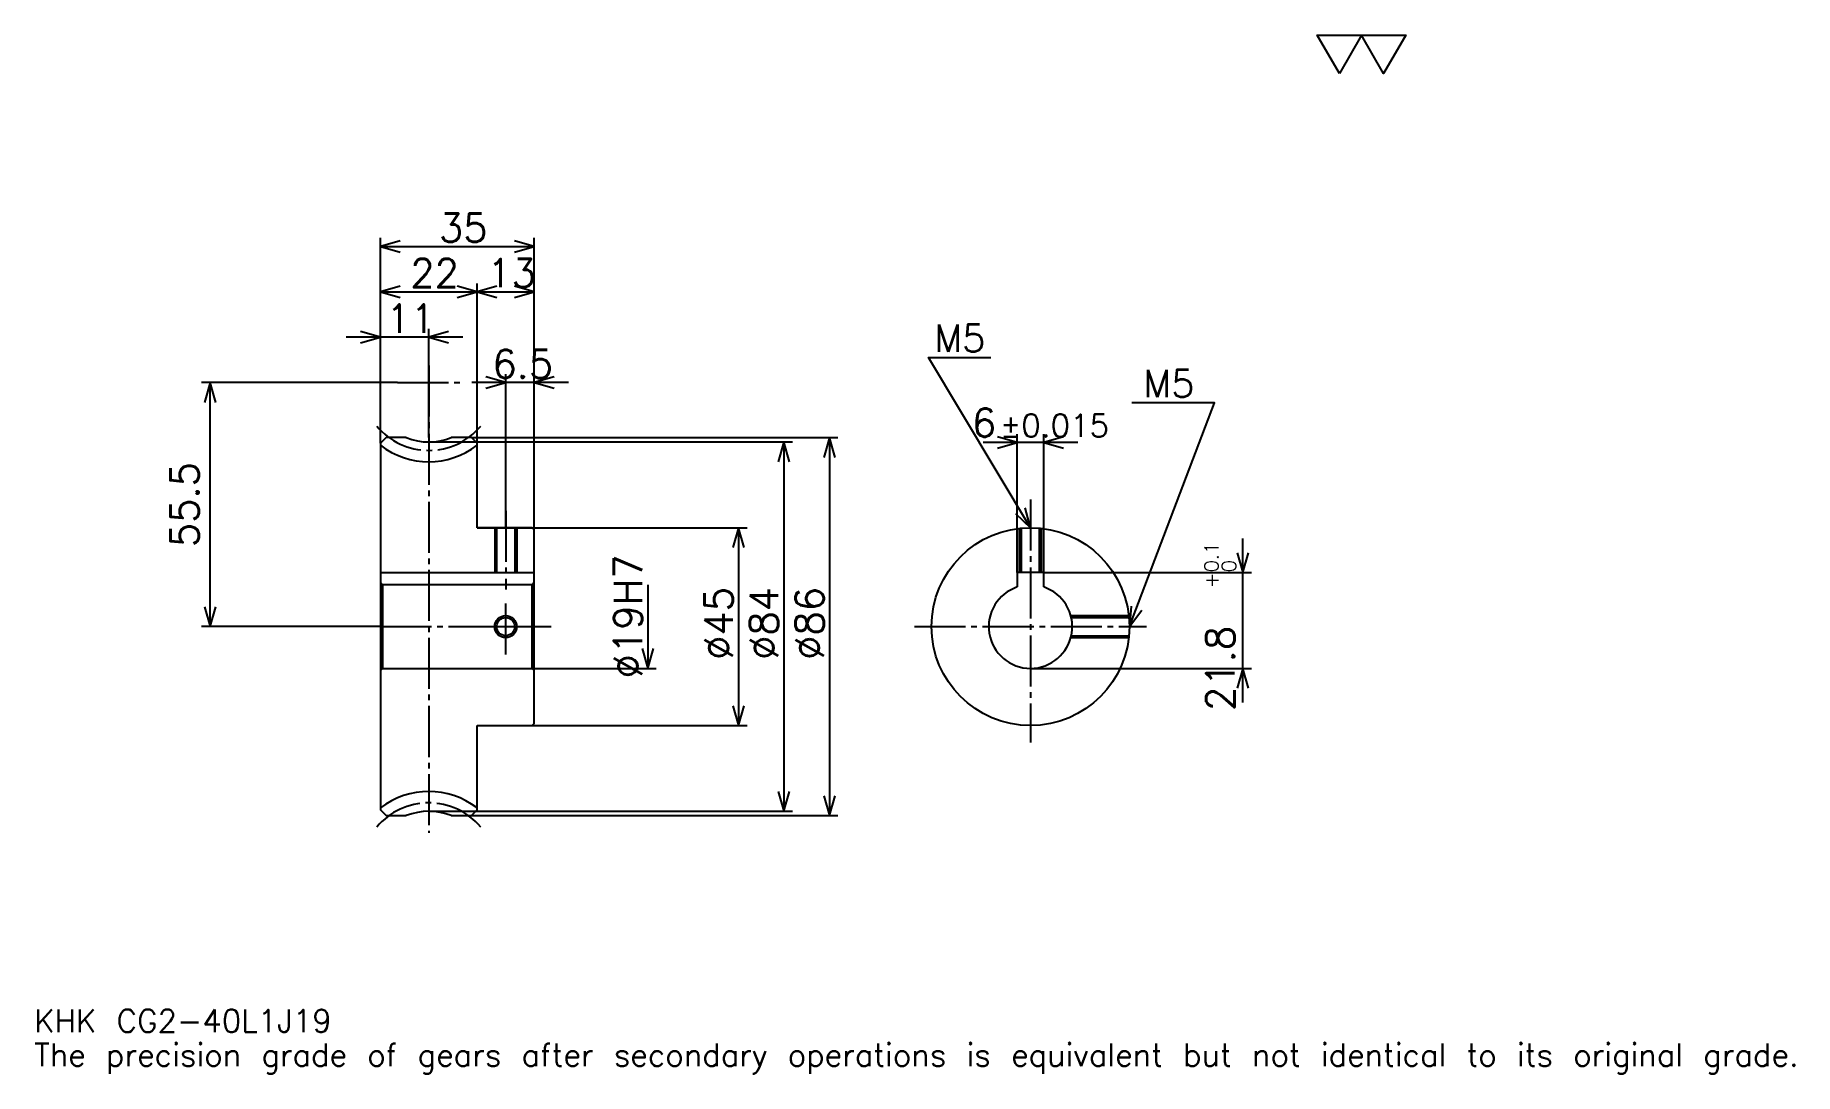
# Model space of a CAD drawing. Extents: x 13 to 413, y 5 to 241.
import ezdxf

# ---------------------------------------------------------------- set-up
doc = ezdxf.new("R2010")
doc.units = 0
doc.linetypes.add('DASHDOT', pattern=[15.483872, 11.612903, -1.290323, 1.290323, -1.290323])
doc.layers.get('0').update_dxf_attribs({"linetype": 'CONTINUOUS'})
doc.layers.add('DASHDOT', color=6, linetype='DASHDOT')
doc.styles.add('KANJI', font='TXT', dxfattribs={"bigfont": 'BIGFONT'})

msp = doc.modelspace()

# ---------------------------------------------------------------- linework, layer by layer
at = {"color": 5}
for p, q in [((91.6129, 149.451614), (91.6129, 194.854843)), ((91.6129, 192.919357), (126.6129, 192.919357)), ((126.6129, 149.451614), (126.6129, 194.854843)), ((113.6129, 149.451614), (113.6129, 184.532257)), ((91.6129, 182.596771), (113.6129, 182.596771)), ((113.6129, 182.596771), (126.6129, 182.596771)), ((110.354836, 172.2742), (83.870964, 172.2742)), ((102.6129, 149.451614), (102.6129, 174.209686)), ((95.483864, 161.951614), (50.967735, 161.951614)), ((52.903221, 106.451614), (52.903221, 161.951614)), ((134.354828, 161.951614), (112.370964, 161.951614)), ((120.1129, 149.451614), (120.1129, 163.8871)), ((91.6129, 148.161285), (91.6129, 149.451614)), ((102.6129, 148.451614), (126.6129, 148.451614)), ((112.322578, 149.451614), (126.6129, 149.451614)), ((113.6129, 148.161285), (113.6129, 149.451614)), ((120.1129, 128.951614), (120.1129, 149.451614)), ((120.1129, 128.951614), (120.1129, 149.451614)), ((126.6129, 149.451614), (195.645157, 149.451614)), ((126.6129, 128.451614), (126.6129, 149.451614)), ((126.6129, 148.451614), (185.322571, 148.451614)), ((183.387085, 148.451614), (183.387085, 64.451614)), ((193.709671, 149.451614), (193.709671, 63.451614)), ((250.177414, 148.306458), (228.693558, 148.306458)), ((236.435486, 118.751617), (236.435486, 150.241943)), ((242.435486, 118.751617), (242.435486, 150.241943)), ((113.6129, 128.951614), (126.6129, 128.951614)), ((126.6129, 128.951614), (175, 128.951614)), ((173.064514, 128.951614), (173.064514, 83.951614)), ((287.741943, 89.209679), (287.741943, 126.493546)), ((242.435486, 118.751617), (289.677429, 118.751617)), ((152.419342, 115.951614), (152.419342, 96.951614)), ((91.6129, 106.451614), (50.967735, 106.451614)), ((126.6129, 96.951614), (154.354828, 96.951614)), ((239.435486, 96.951614), (289.677429, 96.951614)), ((113.6129, 83.951614), (126.6129, 83.951614)), ((126.6129, 83.951614), (175, 83.951614)), ((102.6129, 64.451614), (126.6129, 64.451614)), ((126.6129, 64.451614), (185.322571, 64.451614)), ((112.322578, 63.451614), (126.6129, 63.451614)), ((126.6129, 63.451614), (195.645157, 63.451614))]:
    msp.add_line(p, q, dxfattribs=at)
at = {"color": 4}
for p, q in [((91.6129, 118.751617), (126.6129, 118.751617)), ((126.6129, 116.451614), (126.1129, 115.951614)), ((91.6129, 96.451614), (92.1129, 96.951614)), ((126.6129, 96.451614), (126.1129, 96.951614))]:
    msp.add_line(p, q, dxfattribs=at)
at = {"color": 7}
msp.add_lwpolyline([(309.677429, 232.258072), (304.645172, 240.980652), (324.7742, 240.980652), (319.741943, 232.258072), (314.709686, 240.980652), (309.677429, 232.258072)], dxfattribs=at)
at = {"color": 5}
for points in [[(96.129028, 194.209686), (91.6129, 192.919357), (96.129028, 191.629028)], [(122.096771, 191.629028), (126.6129, 192.919357), (122.096771, 194.209686)], [(96.129028, 183.887085), (91.6129, 182.596771), (96.129028, 181.306458)], [(109.096771, 181.306458), (113.6129, 182.596771), (109.096771, 183.887085)], [(118.129028, 183.887085), (113.6129, 182.596771), (118.129028, 181.306458)], [(122.096771, 181.306458), (126.6129, 182.596771), (122.096771, 183.887085)], [(87.096771, 170.983871), (91.6129, 172.2742), (87.096771, 173.564514)], [(107.129028, 173.564514), (102.6129, 172.2742), (107.129028, 170.983871)], [(239.435486, 128.951614), (216.209671, 167.661285), (230.403229, 167.661285)], [(54.193542, 157.435486), (52.903221, 161.951614), (51.6129, 157.435486)], [(115.596771, 160.661285), (120.1129, 161.951614), (115.596771, 163.241943)], [(131.129028, 163.241943), (126.6129, 161.951614), (131.129028, 160.661285)], [(261.935486, 106.451614), (281.290314, 157.338715), (262.451599, 157.338715)], [(184.677414, 143.935486), (183.387085, 148.451614), (182.096771, 143.935486)], [(195, 144.935486), (193.709671, 149.451614), (192.419342, 144.935486)], [(231.919357, 147.016129), (236.435486, 148.306458), (231.919357, 149.596771)], [(246.951614, 149.596771), (242.435486, 148.306458), (246.951614, 147.016129)], [(236.005508, 132.160294), (239.435486, 128.951614), (238.218399, 133.488037)], [(174.354828, 124.435486), (173.064514, 128.951614), (171.7742, 124.435486)], [(286.451599, 123.267746), (287.741943, 118.751617), (289.032257, 123.267746)], [(51.6129, 110.967743), (52.903221, 106.451614), (54.193542, 110.967743)], [(262.334961, 111.131439), (261.935486, 106.451614), (264.747009, 110.21402)], [(151.129028, 101.467743), (152.419342, 96.951614), (153.709671, 101.467743)], [(289.032257, 92.435486), (287.741943, 96.951614), (286.451599, 92.435486)], [(171.7742, 88.467743), (173.064514, 83.951614), (174.354828, 88.467743)], [(182.096771, 68.967743), (183.387085, 64.451614), (184.677414, 68.967743)], [(192.419342, 67.967743), (193.709671, 63.451614), (195, 67.967743)]]:
    msp.add_lwpolyline(points, dxfattribs=at)
at = {"color": 4}
for points in [[(97.513878, 149.451614), (92.903221, 149.451614), (91.6129, 148.161285), (91.6129, 96.451614)], [(113.6129, 128.951614), (113.6129, 148.161285), (112.322578, 149.451614), (107.711922, 149.451614)], [(113.6129, 83.951614), (126.1129, 83.951614), (126.6129, 84.451614), (126.6129, 128.451614), (126.1129, 128.951614), (113.6129, 128.951614)], [(117.6129, 128.951614), (117.6129, 118.751617)], [(118.047897, 128.951614), (118.047897, 118.751617)], [(122.177902, 128.951614), (122.177902, 118.751617)], [(122.6129, 128.951614), (122.6129, 118.751617)], [(236.935486, 118.751617), (236.935486, 128.812286)], [(237.370483, 118.751617), (237.370483, 128.856659)], [(241.500488, 118.751617), (241.500488, 128.856659)], [(241.935486, 118.751617), (241.935486, 128.812286)], [(91.6129, 116.451614), (92.1129, 115.951614), (92.1129, 96.951614), (126.1129, 96.951614), (126.1129, 115.951614), (92.1129, 115.951614)], [(242.435486, 115.465492), (242.435486, 118.751617), (236.435486, 118.751617), (236.435486, 115.465492)], [(248.600632, 108.951614), (261.796143, 108.951614)], [(248.708344, 108.516617), (261.840515, 108.516617)], [(248.708344, 104.386612), (261.840515, 104.386612)], [(248.600632, 103.951614), (261.796143, 103.951614)], [(91.6129, 96.451614), (91.6129, 64.741936), (92.903221, 63.451614), (97.513878, 63.451614)], [(107.711922, 63.451614), (112.322578, 63.451614), (113.6129, 64.741936), (113.6129, 83.951614)]]:
    msp.add_lwpolyline(points, dxfattribs=at)
for centre, radius in [((239.435486, 106.451614), 22.5), ((120.1129, 106.451614), 2.065)]:
    msp.add_circle(centre, radius, dxfattribs=at)
at = {"color": 7}
msp.add_circle((120.1129, 106.451614), 2.5, dxfattribs=at)
at = {"color": 4}
for centre, radius, start, end in [((102.6129, 161.951614), 13.5, 247.80839416, 292.19160779), ((102.6129, 161.951614), 18, 232.33011338, 307.66988662), ((239.435486, 106.451614), 9.5, 108.40848033, 71.59151967), ((102.6129, 50.951614), 18, 52.33011338, 127.66988662), ((102.6129, 50.951614), 13.5, 67.80839221, 112.19160584)]:
    msp.add_arc(centre, radius, start, end, dxfattribs=at)
at = {"layer": 'DASHDOT', "color": 7}
for p, q in [((102.6129, 165.822586), (102.6129, 59.580647)), ((95.483864, 161.951614), (109.741928, 161.951614)), ((239.435486, 135.403229), (239.435486, 80.080643)), ((91.6129, 106.451614), (130.483871, 106.451614)), ((213.064514, 106.451614), (265.806458, 106.451614))]:
    msp.add_line(p, q, dxfattribs=at)
for points in [[(120.1129, 132.822586), (120.1129, 114.880646)], [(120.1129, 100.080643), (120.1129, 112.822586)], [(113.741928, 106.451614), (126.483871, 106.451614)]]:
    msp.add_lwpolyline(points, dxfattribs=at)
for centre, start, end in [((102.6129, 161.951614), 219.99999648, 320.00000352), ((102.6129, 50.951614), 39.99999648, 140.00000352)]:
    msp.add_arc(centre, 15.415, start, end, dxfattribs=at)

# ---------------------------------------------------------------- texts
at = {"color": 7, "style": 'KANJI'}
for s, height, p in [('35', 6.451613, (104.91935, 193.951614)), ('22', 6.451613, (98.41935, 183.629028)), ('13', 6.451613, (115.91935, 183.629028)), ('11', 6.451613, (92.91935, 173.306458)), ('M5', 6.193549, (217.5, 168.951614)), ('6.5', 6.451613, (117.072578, 162.983871)), ('M5', 6.193549, (265.032227, 158.629028)), ('6', 6.451613, (226.118088, 149.596771)), ('%%p0.015', 5.16129, (232.504379, 149.596771)), ('KHK CG2-40L1J19', 5.16129, (12.903226, 14.193548)), ('The precision grade of gears after secondary operations is equivalent but not identical to its original grade.', 5.16129, (12.903226, 6.451613))]:
    msp.add_text(s, height=height, dxfattribs=at).set_placement(p)
for s, height, p in [('55.5', 6.451613, (50.322575, 124.524193)), ('0.1', 3.225806, (282.193542, 118.813789)), ('%%c19H7', 6.451613, (151.129028, 94.677422)), ('0', 3.225806, (286.193542, 118.813789)), ('+', 3.225806, (282.193542, 115.20089)), ('%%c45', 6.451613, (171.7742, 98.870972)), ('%%c84', 6.451613, (182.096771, 98.870972)), ('%%c86', 6.451613, (192.419342, 98.870972)), ('21.8', 6.451613, (285.806458, 87.275757))]:
    msp.add_text(s, height=height, rotation=90, dxfattribs=at).set_placement(p)

doc.saveas('drawing.dxf')
